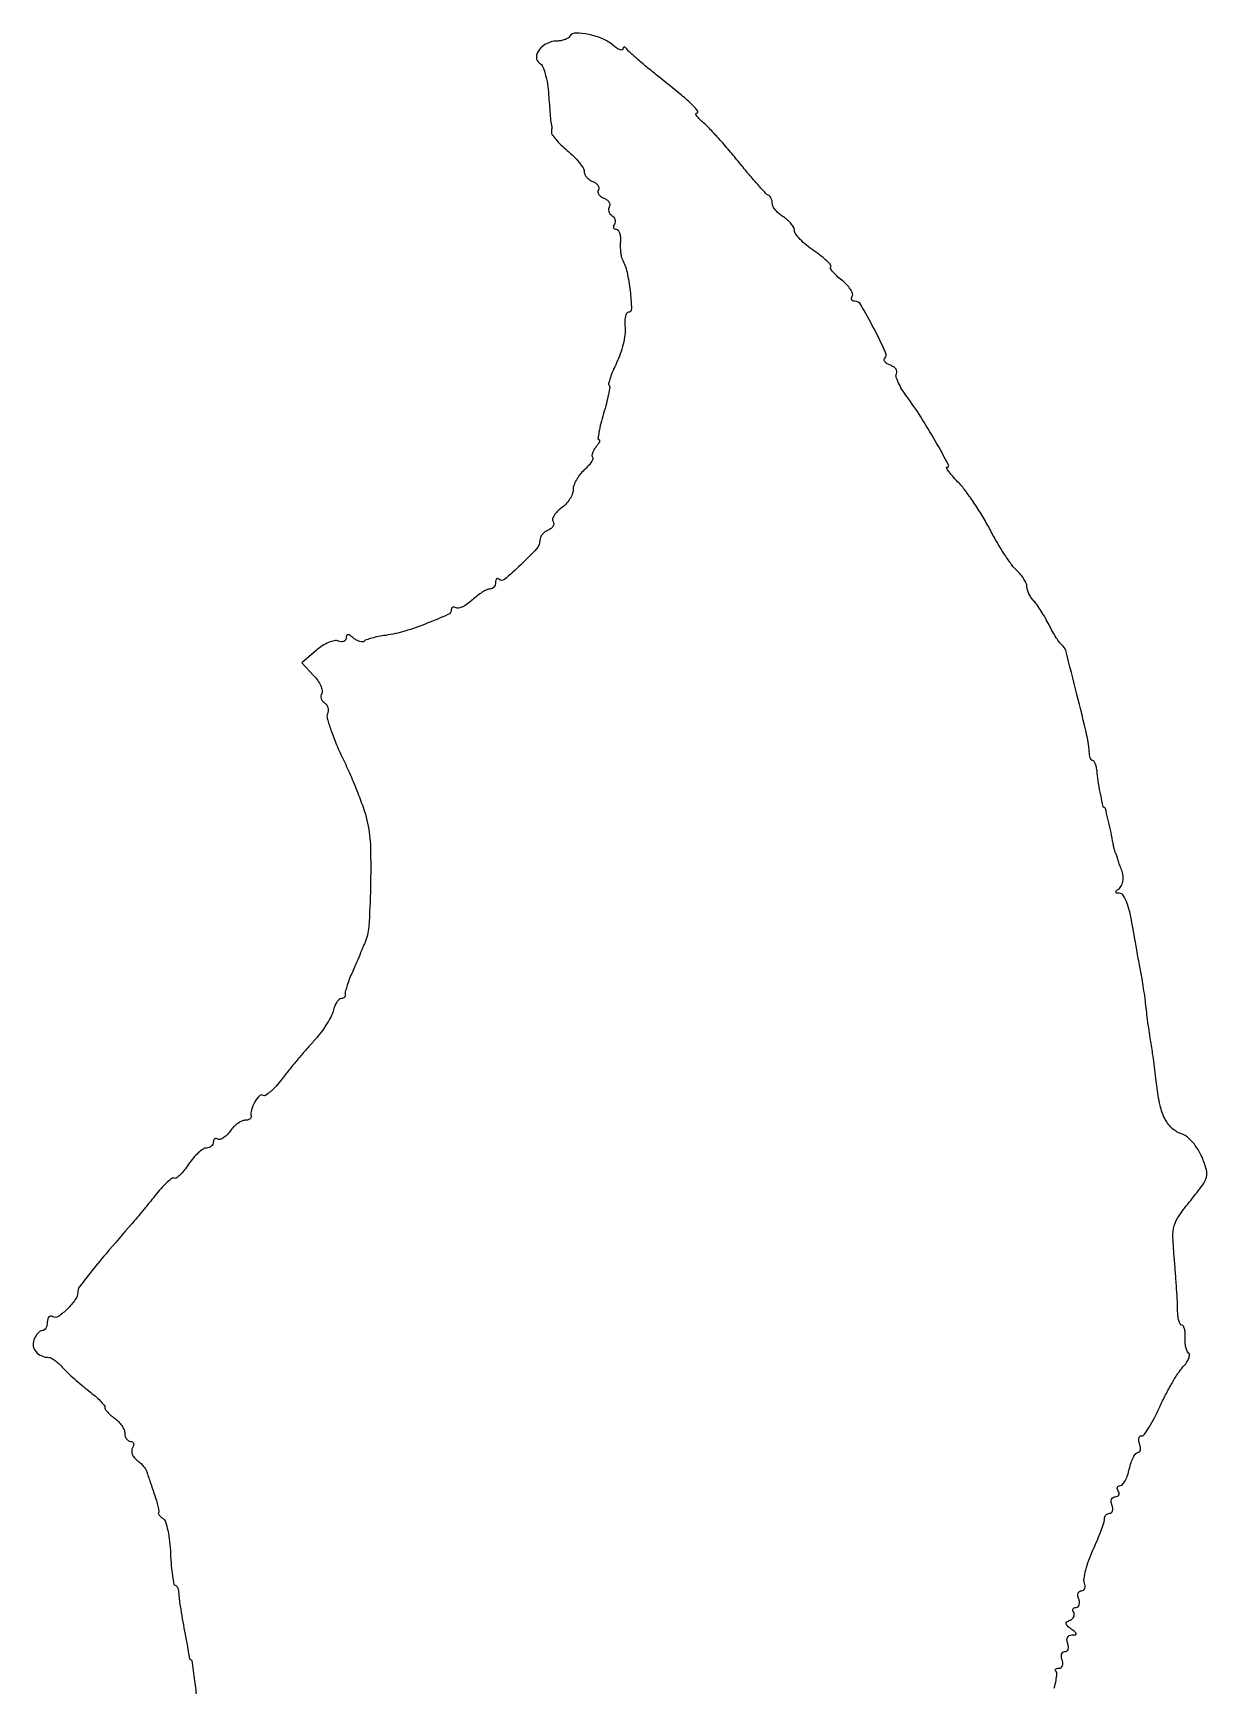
# Model space of a CAD drawing. Extents: x 0 to 582, y 0 to 597.
# Drawn here: x 44.4 to 256.5, y 298.8 to 597.4 of the extents above; entities that cross this region are included whole.
import ezdxf

# ---------------------------------------------------------------- set-up
doc = ezdxf.new("R2010")
doc.units = 0

msp = doc.modelspace()

# ---------------------------------------------------------------- linework, layer by layer
msp.add_lwpolyline([(228.939521, 298.410399, 0.024111), (229.262159, 299.825181, 0.02154), (229.41556, 300.972401, 0.222373), (229.257076, 301.409591, -0.129792), (229.126724, 301.633471, -0.259187), (229.173588, 301.826567, -0.155813), (229.406688, 301.958903, -0.051848), (229.801949, 302, 0.153432), (230.186831, 302.120954, 0.152337), (230.434658, 302.440625, 0.114556), (230.497649, 302.926204, 0.066923), (230.361626, 303.5, -0.062927), (230.220718, 304.07401, -0.109632), (230.271065, 304.559375, -0.151303), (230.499837, 304.878421, -0.163532), (230.861626, 305, 0.163532), (231.223415, 305.121579, 0.151303), (231.452188, 305.440625, 0.109632), (231.502534, 305.92599, 0.062927), (231.361626, 306.5, -0.074326), (231.229005, 307.098609, -0.137289), (231.328823, 307.583001, -0.160406), (231.648327, 307.896931, -0.112271), (232.143011, 308.015313, 0.03596), (232.769338, 308.067527, 0.40751), (232.904597, 308.248511, 0.194169), (232.742459, 308.534546, 0.014), (232, 309.091444, -0.028195), (231.309647, 309.640545, -0.173837), (231.09615, 310.032969, -0.275046), (231.227976, 310.360363, -0.066607), (231.756231, 310.661541, 0.078815), (232.193459, 310.925093, 0.105191), (232.477402, 311.28988, 0.121515), (232.564208, 311.697223, 0.131168), (232.447214, 312.08541, -0.0892), (232.30951, 312.434581, -0.168006), (232.349874, 312.731339, -0.177249), (232.561546, 312.929265, -0.100587), (232.909598, 313, 0.172457), (233.252873, 313.122029, 0.149855), (233.46628, 313.440625, 0.105471), (233.506416, 313.925826, 0.059765), (233.361626, 314.5, -0.062927), (233.220718, 315.07401, -0.109632), (233.271065, 315.559375, -0.151303), (233.499837, 315.878421, -0.163532), (233.861626, 316, 0.151014), (234.226969, 316.112919, 0.152478), (234.463201, 316.411927, 0.115768), (234.525102, 316.865932, 0.067956), (234.399116, 317.402304, -0.131709), (234.313573, 318.217932, -0.023678), (234.626988, 319.727138, -0.024103), (235.177648, 321.505361, -0.019743), (235.930501, 323.34744, 0.008065), (236.723009, 325.164219, 0.010271), (237.392085, 326.865681, 0.008436), (237.8964, 328.303935, 0.080266), (238, 328.945136, -0.090661), (238.073626, 329.347853, -0.095576), (238.284531, 329.690134, -0.099646), (238.599069, 329.91916, -0.108099), (238.968615, 330, 0.184534), (239.289193, 330.122486, 0.147206), (239.483616, 330.440625, 0.100118), (239.511135, 330.925634, 0.055937), (239.361626, 331.5, -0.069008), (239.228143, 332.073683, -0.116977), (239.29762, 332.559375, -0.152575), (239.555236, 332.879387, -0.148627), (239.952028, 333, 0.095723), (240.34937, 333.076773, 0.173661), (240.593972, 333.29375, 0.171987), (240.646585, 333.618437, 0.093667), (240.5, 334, -0.074793), (240.336364, 334.382478, -0.151612), (240.35126, 334.70625, -0.187462), (240.538161, 334.920413, -0.12125), (240.861528, 335, 0.223055), (241.282935, 335.197837, 0.048302), (241.746898, 335.88125, 0.041651), (242.176097, 336.851099, 0.029303), (242.5, 338, -0.02658), (242.817212, 339.149071, -0.038491), (243.226546, 340.11875, -0.043453), (243.662191, 340.808645, -0.234331), (244.04807, 341, 0.202937), (244.338272, 341.122844, 0.141905), (244.506956, 341.440625, 0.092538), (244.51739, 341.925396, 0.050889), (244.361626, 342.5, -0.053388), (244.208964, 343.074489, -0.096363), (244.227921, 343.559375, -0.144811), (244.409454, 343.87729, -0.193446), (244.714754, 344, 0.240565), (245.190221, 344.242813, 0.016288), (246.067596, 345.542187, 0.020495), (247.03954, 347.238352, 0.013732), (248.015997, 349.25, -0.013031), (249.05697, 351.402235, -0.012502), (250.222441, 353.527716, -0.012532), (251.343508, 355.349564, -0.04334), (252.195686, 356.440098, 0.034306), (252.831437, 357.224098, 0.055842), (253.2427, 357.974764, 0.077716), (253.388014, 358.583001, 0.262804), (253.222252, 358.940098, -0.140368), (252.931196, 359.307728, -0.041898), (252.712847, 359.996466, -0.03838), (252.587218, 360.847643, -0.033294), (252.584284, 361.75, 0.031414), (252.58472, 362.612078, 0.050034), (252.465695, 363.339063, 0.066169), (252.256829, 363.840872, 0.267156), (251.980266, 364, -0.283882), (251.691065, 364.178591, -0.048803), (251.449292, 364.807813, -0.040572), (251.280076, 365.69621, -0.025657), (251.221199, 366.75, 0.011655), (251.180314, 368.219253, 0.003078), (251.045772, 370.565399, 0.003122), (250.859531, 373.233783, 0.003203), (250.641423, 375.876889, -0.012992), (250.389594, 379.88439, -0.076712), (250.633049, 381.967383, -0.085969), (251.485676, 383.773827, -0.018493), (253.586595, 386.540373, 0.011083), (255.759946, 389.315927, 0.096268), (256.439126, 390.721219, 0.135063), (256.4252, 392.080366, 0.029266), (255.640858, 394.317122, 0.039786), (254.928298, 395.70164, 0.038113), (253.99632, 396.977119, 0.040584), (252.996317, 397.971255, 0.09882), (252.090228, 398.471363, -0.105342), (250.32254, 399.477008, -0.08993), (248.998572, 401.167975, -0.065632), (248.066261, 403.692128, -0.028222), (247.470794, 407.239538, 0.003581), (247.253201, 409.090133, 0.002665), (246.987515, 411.129739, 0.002693), (246.71632, 413.050697, 0.006103), (246.485641, 414.5, -0.005611), (246.257758, 415.922724, -0.00271), (245.996327, 417.749031, -0.002687), (245.744372, 419.65562, -0.003855), (245.543245, 421.347764, 0.005244), (245.340384, 423.014975, 0.003945), (245.083594, 424.844342, 0.003988), (244.814764, 426.561161, 0.009161), (244.578485, 427.847764, -0.003059), (244.336829, 429.078884, -0.001638), (244.052661, 430.602156, -0.001631), (243.772834, 432.158527, -0.002549), (243.543206, 433.5, 0.007431), (242.774216, 437.742879, 0.032813), (242.122142, 440.196455, 0.061506), (241.457374, 441.578904, 0.251787), (240.670545, 442.015313, -0.043454), (240.208316, 442.06166, -0.310218), (240.058096, 442.212785, -0.255026), (240.13211, 442.437166, -0.033704), (240.533458, 442.765313, 0.1262), (241.085771, 443.41876, 0.081774), (241.367859, 444.372884, 0.074207), (241.341893, 445.460748, 0.07304), (241, 446.5, -0.026436), (240.886909, 446.759641, -0.009044), (240.75, 447.146875, -0.008962), (240.614051, 447.580476, -0.010232), (240.5, 448, 0.012475), (240.389002, 448.401179, 0.014143), (240.26224, 448.779688, 0.013419), (240.137381, 449.09386, 0.072532), (240.041667, 449.25, -0.106136), (239.944223, 449.435693, -0.007256), (239.792056, 450.014062, -0.01011), (239.633288, 450.715699, -0.007407), (239.484483, 451.5, 0.008939), (239.101379, 453.485951, 0.008525), (238.641945, 455.48876, 0.002325), (238.167089, 457.370461, 0.342232), (238, 457.5, -0.351999), (237.783764, 457.673759, -0.003525), (237.343922, 459.738081, -0.010981), (236.955568, 461.861191, -0.015975), (236.714465, 463.749294, 0.024215), (236.589946, 464.61117, 0.037228), (236.391645, 465.338065, 0.042203), (236.15596, 465.858678, 0.271416), (235.916667, 465.999294, -0.196952), (235.689663, 466.092641, -0.080464), (235.489154, 466.36698, -0.062679), (235.343609, 466.771499, -0.044505), (235.280453, 467.25, 0.04623), (234.835914, 470.530887, 0.005011), (233.039596, 477.964912, 0.001988), (231.006611, 485.890757, 0.172624), (230.324988, 486.893653, -0.077783), (229.915353, 487.304792, -0.013842), (229.299932, 488.203136, -0.014671), (228.632819, 489.306995, -0.012762), (227.998406, 490.5, 0.013719), (227.333031, 491.745475, 0.012094), (226.572969, 493.00692, 0.012241), (225.832221, 494.110983, 0.035565), (225.25, 494.821429, -0.042107), (224.771604, 495.420992, -0.035115), (224.367187, 496.128803, -0.036495), (224.088964, 496.833683, -0.07589), (224, 497.416441, 0.103364), (223.873735, 498.020695, 0.036818), (223.460067, 498.804542, 0.034641), (222.865306, 499.622934, 0.034395), (222.16193, 500.353455, -0.051505), (221.267837, 501.347897, -0.012446), (220.008414, 503.171117, -0.012641), (218.661663, 505.346514, -0.012253), (217.41193, 507.609615, 0.015044), (216.094972, 509.963321, 0.012143), (214.545012, 512.411011, 0.012327), (213.002736, 514.601603, 0.030646), (211.741302, 516.101173, -0.010279), (210.725096, 517.213932, -0.020067), (209.970314, 518.148469, -0.021831), (209.499077, 518.843812, -0.58684), (209.586324, 519, 0.569469), (209.847882, 519.440871, 0.004636), (207.446748, 523.742138, 0.011832), (204.808804, 528.122183, 0.018375), (202.309538, 531.755885, -0.022391), (201.422633, 533.067798, -0.031452), (200.761658, 534.316594, -0.032319), (200.368777, 535.362578, -0.215303), (200.438877, 535.9011, 0.177563), (200.518407, 536.289226, 0.118681), (200.346075, 536.71376, 0.088311), (199.93701, 537.112617, 0.057611), (199.351128, 537.418754, -0.039955), (198.763496, 537.699918, -0.077183), (198.359206, 538.026988, -0.130988), (198.196323, 538.342907, -0.255593), (198.273678, 538.607012, 0.315206), (198.475312, 539.749398, 0.010521), (196.334512, 544.102729, 0.011069), (194.013253, 548.349606, 0.268283), (192.888358, 549, -0.104274), (192.54907, 549.071536, -0.179639), (192.344604, 549.270228, -0.164996), (192.30948, 549.568581, -0.086141), (192.450511, 549.919925, 0.231358), (192.498898, 550.407785, 0.057834), (192.124834, 551.141647, 0.047128), (191.450029, 551.974209, 0.032254), (190.54344, 552.78717, -0.020557), (189.62955, 553.568917, -0.034456), (188.938532, 554.305961, -0.039388), (188.516373, 554.915725, -0.340354), (188.556321, 555.222988, 0.392851), (188.56786, 555.536885, 0.02448), (187.868622, 556.271302, 0.025758), (186.842287, 557.152536, 0.015022), (185.529242, 558.105743, -0.022273), (184.182667, 559.113417, -0.028575), (183.044359, 560.161385, -0.028845), (182.221183, 561.115444, -0.163614), (182.006833, 561.741526, 0.121894), (181.863819, 562.3061, 0.046927), (181.414507, 562.985254, 0.042906), (180.765727, 563.66239, 0.040716), (180, 564.232073, -0.038802), (179.234733, 564.796882, -0.041975), (178.5875, 565.459679, -0.046022), (178.139259, 566.118201, -0.127093), (178, 566.657213, 0.058601), (177.944188, 567.131787, 0.056812), (177.779687, 567.585765, 0.061673), (177.537079, 567.952589, 0.111724), (177.25, 568.166667, -0.10265), (176.794384, 568.49387, -0.004094), (175.41629, 570.017708, -0.007065), (173.81606, 571.868576, -0.004924), (172.060775, 574, 0.006566), (170.210044, 576.232348, 0.006774), (168.320219, 578.391906, 0.006576), (166.633574, 580.2185, 0.028592), (165.560775, 581.227764, -0.01905), (164.825446, 581.893571, -0.045199), (164.346647, 582.454529, -0.107845), (164.192466, 582.817838, -0.461717), (164.321429, 582.977764, 0.590172), (164.517608, 583.356985, 0.054385), (163.655488, 584.385579, 0.019603), (161.56623, 586.237896, 0.003484), (157.5, 589.52064, -0.004683), (155.531502, 591.117654, -0.006016), (153.752936, 592.624813, -0.004695), (152.292647, 593.917011, -0.050887), (151.765313, 594.5, 0.042091), (151.480926, 594.825716, 0.162121), (151.241942, 594.94041, 0.314277), (151.081416, 594.856227, 0.115986), (151.015313, 594.595012, -0.335503), (150.854301, 594.389392, -0.15025), (150.490436, 594.403663, -0.066514), (149.92355, 594.691835, -0.028379), (149.25, 595.214442, 0.079864), (147.364136, 596.389506, 0.047547), (144.832935, 597.180309, 0.047189), (142.484981, 597.447914, 0.265058), (141.417116, 596.865891, -0.117936), (141.082777, 596.533527, -0.048821), (140.504971, 596.254355, -0.044697), (139.798773, 596.064081, -0.04349), (139.063428, 596, 0.115493), (137.290493, 595.58494, 0.11213), (135.863771, 594.423486, 0.163292), (135.384462, 593.070561, 0.264409), (135.954149, 592.028337, -0.154512), (136.48659, 591.409661, -0.031068), (136.979825, 590.02373, -0.030116), (137.370509, 588.273188, -0.024175), (137.584408, 586.354553, 0.002718), (137.713785, 584.458303, 0.003896), (137.850684, 582.77915, 0.002131), (137.983394, 581.362447, 0.059313), (138.062982, 581, -0.058482), (138.118865, 580.747502, -0.022754), (138.138731, 580.389801, -0.022153), (138.12523, 579.996595, -0.025596), (138.076705, 579.624853, 0.199911), (138.180758, 579.14524, 0.023883), (138.857113, 578.266564, 0.025491), (139.804908, 577.258807, 0.018311), (140.958284, 576.229819, -0.022434), (142.12278, 575.173542, -0.027523), (143.106496, 574.083555, -0.027839), (143.81378, 573.100131, -0.14292), (144, 572.461954, 0.109795), (144.115996, 571.940084, 0.066286), (144.459243, 571.404342, 0.061468), (144.965632, 570.936523, 0.064248), (145.563382, 570.614052, -0.061531), (146.120021, 570.317637, -0.092413), (146.503714, 569.92531, -0.120994), (146.657592, 569.502648, -0.167004), (146.569126, 569.111848, 0.166377), (146.480197, 568.721222, 0.121115), (146.63285, 568.299033, 0.092661), (147.014705, 567.907431, 0.061778), (147.569126, 567.611848, -0.064445), (148.121675, 567.313481, -0.095266), (148.498923, 566.914179, -0.122245), (148.644504, 566.480352, -0.159855), (148.54707, 566.076161, 0.109301), (148.405083, 565.669392, 0.09981), (148.440995, 565.226253, 0.095232), (148.649794, 564.814912, 0.089643), (149, 564.5, -0.088941), (149.350569, 564.185645, -0.094986), (149.560288, 563.775821, -0.099917), (149.597587, 563.334982, -0.110145), (149.457295, 562.930902, 0.075889), (149.305904, 562.574902, 0.153066), (149.321948, 562.273452, 0.186815), (149.499207, 562.073906, 0.119338), (149.804447, 562, -0.233923), (150.144028, 561.831932, -0.082932), (150.404483, 561.339062, -0.060681), (150.551499, 560.61174, -0.039006), (150.551723, 559.75, 0.023999), (150.523929, 558.815221, 0.022897), (150.584735, 557.867188, 0.023536), (150.716207, 557.036144, 0.071677), (150.910138, 556.5, -0.068822), (151.748524, 554.222721, -0.025617), (152.307005, 550.850106, -0.017829), (152.558815, 547.595999, -0.426444), (151.987093, 547, 0.281967), (151.672509, 546.807272, 0.06408), (151.452518, 546.192188, 0.048283), (151.346297, 545.30383, 0.029681), (151.385129, 544.25, -0.056956), (151.36204, 542.939275, -0.025551), (151.048928, 541.242623, -0.024894), (150.53095, 539.463845, -0.030937), (149.868061, 537.873822, 0.01304), (149.215449, 536.453717, 0.020016), (148.732779, 535.189316, 0.015281), (148.41905, 534.15343, 0.26841), (148.506173, 533.82716, -0.238972), (148.619338, 533.48134, -0.009729), (148.387337, 532.148588, -0.015166), (148.023164, 530.536227, -0.009967), (147.511159, 528.703339, 0.010529), (147.009437, 526.899442, 0.018328), (146.680257, 525.381606, 0.01348), (146.500524, 524.192029, 0.450715), (146.670276, 524, -0.393545), (146.792825, 523.885866, -0.113761), (146.748927, 523.605785, -0.05371), (146.518757, 523.173566, -0.024024), (146.131121, 522.657991, 0.038123), (145.741162, 522.107715, 0.054306), (145.490649, 521.564069, 0.068472), (145.404136, 521.10575, 0.211897), (145.514807, 520.818527, -0.301352), (145.577529, 520.509115, -0.048182), (145.276833, 519.933889, -0.039792), (144.739019, 519.237347, -0.02455), (144.006131, 518.505548, 0.043472), (143.238483, 517.678793, 0.038396), (142.589301, 516.698019, 0.040376), (142.142713, 515.717119, 0.08685), (142, 514.901716, -0.095241), (141.847735, 514.109597, -0.048427), (141.380655, 513.204917, -0.045683), (140.698192, 512.334016, -0.050995), (139.891591, 511.636621, 0.042384), (139.12878, 510.999663, 0.059977), (138.579561, 510.307195, 0.07677), (138.310689, 509.666774, 0.202143), (138.385848, 509.184702, -0.146901), (138.49744, 508.768333, -0.123764), (138.372542, 508.327578, -0.100568), (138.020334, 507.928323, -0.07038), (137.494256, 507.63617, 0.069153), (136.922987, 507.320742, 0.063052), (136.438938, 506.852765, 0.066754), (136.11123, 506.309803, 0.102789), (136, 505.77446, -0.187275), (135.406654, 504.245866, -0.018442), (132.586966, 501.380734, -0.015472), (129.583281, 498.716552, -0.387871), (128.570799, 498.762535, 0.144202), (128.354785, 498.880254, 0.260521), (128.167672, 498.822953, 0.143805), (128.039519, 498.575745, 0.04819), (128, 498.166667, -0.088067), (127.920927, 497.721213, -0.094672), (127.693967, 497.342708, -0.100043), (127.355623, 497.089506, -0.111212), (126.958187, 497, 0.113879), (126.422184, 496.876317, 0.026024), (125.602702, 496.422658, 0.025613), (124.690856, 495.786914, 0.022494), (123.806743, 495.03458, -0.031337), (122.936833, 494.32045, -0.042883), (122.067553, 493.800556, -0.049664), (121.316908, 493.523106, -0.20489), (120.848556, 493.593597, 0.072512), (120.52364, 493.734354, 0.147631), (120.248162, 493.726332, 0.187757), (120.065591, 493.574588, 0.126042), (119.996252, 493.309017, -0.292796), (119.397802, 492.384136, -0.012576), (115.663394, 490.797883, -0.02117), (111.61542, 489.392377, -0.037146), (108.155711, 488.627438, 0.013023), (106.833852, 488.40137, 0.016549), (105.628219, 488.120956, 0.014603), (104.646752, 487.827194, 0.116871), (104.24772, 487.581053, -0.193903), (103.933235, 487.447221, -0.075216), (103.455391, 487.510109, -0.059706), (102.897147, 487.74631, -0.043322), (102.342009, 488.131121, 0.024863), (101.70684, 488.607009, 0.145099), (101.312705, 488.731137, 0.309632), (101.083369, 488.579694, 0.096961), (101, 488.15383, -0.149357), (100.886626, 487.782754, -0.15255), (100.586003, 487.542134, -0.116606), (100.129678, 487.477801, -0.068683), (99.590648, 487.603589, 0.14723), (98.870486, 487.657013, 0.046606), (97.833498, 487.32317, 0.041924), (96.684323, 486.712573, 0.03589), (95.587952, 485.889525), (92.994609, 483.634641), (95.102073, 481.391348, -0.034828), (95.863257, 480.45879, -0.046478), (96.408027, 479.511825, -0.054696), (96.68217, 478.684215, -0.193399), (96.588457, 478.143126, 0.107098), (96.434573, 477.708368, 0.099499), (96.468386, 477.236509, 0.095858), (96.685084, 476.800243, 0.091524), (97.051862, 476.467948, -0.104237), (97.42707, 476.110403, -0.08171), (97.666451, 475.600228, -0.078238), (97.736289, 475.018596, -0.082625), (97.621186, 474.455209, 0.163033), (97.583721, 473.588207, 0.013734), (98.270825, 471.424616, 0.017112), (99.27213, 468.836802, 0.01238), (100.556142, 466.023495, -0.011693), (101.941079, 463.000056, -0.010227), (103.249387, 459.777947, -0.010336), (104.311797, 456.817744, -0.029924), (104.87979, 454.717135, -0.04502), (105.39239, 450.250838, -0.012057), (105.393661, 443.095225, -0.00952), (105.087863, 435.983969, -0.090099), (104.360696, 433.034594, 0.002649), (104.084833, 432.410406, 0.00293), (103.824838, 431.803912, 0.002719), (103.608764, 431.283723, 0.015057), (103.502572, 431, -0.017857), (103.37832, 430.673602, -0.001231), (102.992388, 429.765625, -0.001753), (102.525659, 428.685512, -0.001317), (102.004724, 427.5, 0.012675), (101.508125, 426.29635, 0.016113), (101.11448, 425.160938, 0.014141), (100.845961, 424.202744, 0.114754), (100.838518, 423.75, -0.120748), (100.830442, 423.46429, -0.12651), (100.69066, 423.220312, -0.114257), (100.436548, 423.056966, -0.086157), (100.108408, 423, 0.195458), (99.726037, 422.844588, 0.05558), (99.310799, 422.339063, 0.046992), (98.929454, 421.611359, 0.035008), (98.645165, 420.75, -0.060971), (98.222541, 419.662297, -0.020575), (97.356188, 418.195563, -0.020117), (96.255471, 416.637006, -0.021753), (95.0599, 415.21362, 0.006983), (93.715013, 413.705249, 0.004185), (92.15768, 411.878038, 0.00419), (90.638128, 410.03345, 0.007274), (89.411886, 408.473364, -0.019859), (88.345542, 407.184811, -0.031146), (87.321053, 406.176389, -0.032053), (86.448655, 405.511619, -0.293146), (85.993528, 405.504, 0.353729), (85.328026, 405.419422, 0.061031), (84.509946, 404.326346, 0.05554), (83.89333, 402.90613, 0.127495), (83.841241, 401.75, -0.177925), (83.8, 401.464712, -0.1219), (83.577588, 401.220312, -0.089991), (83.198524, 401.055396, -0.05778), (82.720759, 401, 0.113842), (82.131182, 400.864, 0.043615), (81.405189, 400.428233, 0.040332), (80.669932, 399.798317, 0.039337), (80.038604, 399.053561, -0.037974), (79.441537, 398.345323, -0.054772), (78.807554, 397.827366, -0.069684), (78.232519, 397.559149, -0.215985), (77.817845, 397.612578, 0.107831), (77.506326, 397.722333, 0.181694), (77.240242, 397.65847, 0.162114), (77.061584, 397.425564, 0.083421), (77, 397.059017, -0.1172), (76.903944, 396.65485, -0.100313), (76.632812, 396.310242, -0.092609), (76.227384, 396.078366, -0.083325), (75.75, 395.997125, 0.150441), (75.140922, 395.808085, 0.035015), (74.291317, 395.135552, 0.033052), (73.381873, 394.188466, 0.027196), (72.539591, 393.068148, -0.020024), (71.742124, 391.975159, -0.031982), (70.967758, 391.117343, -0.03372), (70.302682, 390.551304, -0.306951), (69.941583, 390.536104, 0.302669), (69.558429, 390.522982, 0.025008), (68.737649, 389.869977, 0.026825), (67.767832, 388.918813, 0.016994), (66.738438, 387.715081, -0.002343), (65.621806, 386.329116, -0.001788), (64.387065, 384.822206, -0.001807), (63.220021, 383.418623, -0.004254), (62.336446, 382.381791, 0.002355), (57.612685, 376.88113, 0.008692), (54.706102, 373.341188, 0.007665), (52.790788, 370.846401, 0.161231), (52.5, 369.968066, -0.155745), (52.067727, 368.613974, -0.043963), (50.612903, 366.907239, -0.042609), (48.966056, 365.542845, -0.298489), (47.973355, 365.516467, 0.144453), (47.603997, 365.61736, 0.191514), (47.285923, 365.483363, 0.135316), (47.071088, 365.112148, 0.063997), (47, 364.559017, -0.055333), (46.933799, 363.962643, -0.074909), (46.737678, 363.457961, -0.094345), (46.447699, 363.119439, -0.170202), (46.106989, 363, 0.151097), (45.718205, 362.879767, 0.057824), (45.286076, 362.504286, 0.050436), (44.880195, 361.958139, 0.043007), (44.566409, 361.312462, 0.139635), (44.466866, 360.196097, 0.133232), (44.966105, 359.17163, 0.116121), (45.986673, 358.441126, 0.090328), (47.325736, 358.155902, -0.127944), (47.748984, 358.032266, -0.026262), (48.400727, 357.594731, -0.026051), (49.124169, 356.990527, -0.021923), (49.825736, 356.279981, 0.019233), (50.676522, 355.408987, 0.007967), (51.889435, 354.295383, 0.007869), (53.228767, 353.141703, 0.010057), (54.5, 352.123726, -0.014643), (55.64097, 351.192758, -0.021349), (56.584798, 350.302206, -0.017748), (57.284317, 349.53031, -0.222115), (57.384419, 349.15943, 0.192376), (57.454899, 348.823148, 0.035164), (57.850804, 348.309863, 0.03331), (58.428497, 347.741909, 0.024827), (59.134419, 347.193296, -0.046811), (59.848142, 346.586542, -0.044178), (60.451986, 345.846468, -0.047325), (60.866491, 345.090414, -0.102082), (61, 344.443296, 0.07171), (61.079512, 343.891743, 0.086885), (61.311086, 343.423968, 0.100381), (61.65517, 343.111245, 0.135214), (62.059017, 343, -0.1323), (62.403925, 342.907111, -0.190203), (62.597859, 342.661687, -0.143539), (62.600724, 342.289104, -0.069143), (62.406242, 341.848296, 0.131948), (62.249367, 341.324878, 0.091898), (62.344754, 340.712281, 0.080652), (62.675807, 340.104423, 0.070055), (63.196459, 339.598296, -0.030278), (63.792673, 339.104302, -0.027891), (64.342422, 338.528874, -0.028996), (64.77372, 337.960155, -0.077319), (64.988404, 337.5, 0.008419), (65.162736, 336.934501, 0.001605), (65.500377, 335.9125, 0.001711), (65.9025, 334.721884, 0.001573), (66.324146, 333.5, -0.011243), (66.705192, 332.322393, -0.01637), (66.98332, 331.267217, -0.011879), (67.161388, 330.394289, -0.199032), (67.099565, 330.111803, 0.249185), (67.075695, 329.913779, 0.073045), (67.23145, 329.638111, 0.054506), (67.526904, 329.332821, 0.034837), (67.928224, 329.04436, -0.182525), (68.370269, 328.470236, -0.022013), (68.773856, 326.896573, -0.023861), (69.092899, 324.911018, -0.017503), (69.263634, 322.68658, 0.009616), (69.396253, 320.509167, 0.015801), (69.601922, 318.674933, 0.009596), (69.842689, 317.205904, 0.36001), (70.083333, 317.004023, -0.194754), (70.311644, 316.90975, -0.078744), (70.515822, 316.633994, -0.061831), (70.666831, 316.22873, -0.044374), (70.736487, 315.75, 0.026264), (71.011268, 313.22307, 0.005098), (71.79259, 308.699311, 0.000974), (72.714801, 303.721064, 0.360976), (72.981105, 303.5, -0.374791), (73.093816, 303.401707, -0.000357), (73.594641, 299.734646, -0.003356), (74.021923, 296.422865, -0.01131)], format="xyb")

doc.saveas('drawing.dxf')
